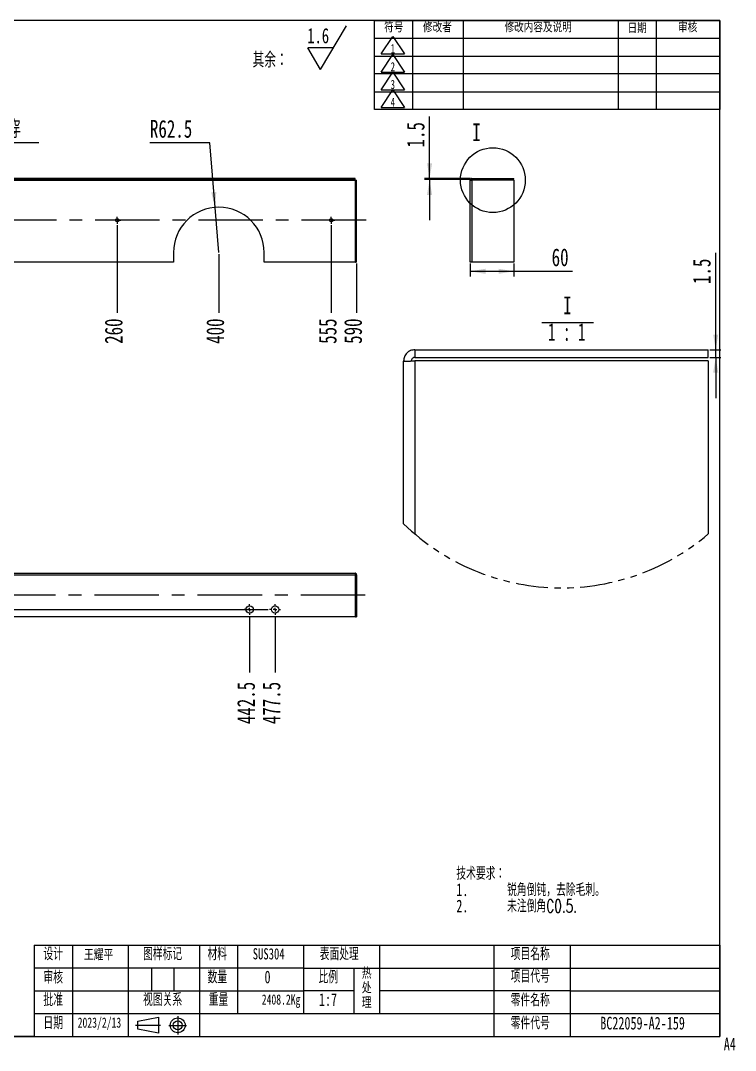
# Model space of a CAD drawing. Extents: x 25 to 295, y 2 to 205.
# Drawn here: x 154.3 to 295.1, y 2.3 to 205 of the extents above; entities that cross this region are included whole.
import ezdxf

# ---------------------------------------------------------------- set-up
doc = ezdxf.new("R2010")
doc.units = 0
doc.linetypes.add('CENTERX2', pattern=[20.32, 12.7, -2.54, 2.54, -2.54])
doc.linetypes.add('PHANTOM', pattern=[12.7, 6.35, -1.27, 1.27, -1.27, 1.27, -1.27])
doc.layers.get('0').update_dxf_attribs({"linetype": 'CONTINUOUS'})
for name, color, linetype in [('BOM', 7, 'CONTINUOUS'), ('CENTER', 52, 'CENTERX2'), ('FRAME', 7, 'CONTINUOUS'), ('NOTE', 7, 'CONTINUOUS'), ('SIZE', 5, 'CONTINUOUS')]:
    doc.layers.add(name, color=color, linetype=linetype)
doc.styles.add('SLDTEXTSTYLE0', font='TXT', dxfattribs={"width": 0.7, "bigfont": 'bigfont'})
doc.styles.add('SLDTEXTSTYLE1', font='TXT', dxfattribs={"width": 0.7})
doc.styles.add('SLDTEXTSTYLE2', font='TXT', dxfattribs={"width": 0.633333})
doc.styles.add('SLDTEXTSTYLE3', font='TXT', dxfattribs={"width": 0.62})
doc.dimstyles.new('SLDDIMSTYLE1', dxfattribs={"dimtxt": 3.5, "dimasz": 3, "dimexe": 0, "dimexo": 0.0625, "dimgap": 0.875, "dimtad": 0, "dimtih": 1, "dimtoh": 1, "dimdec": 3, "dimlfac": 7, "dimrnd": 1e-09, "dimzin": 12, "dimdsep": 46, "dimtxsty": 'SLDTEXTSTYLE1', "dimblk1": 'NONE', "dimblk2": 'NONE', "dimsah": 1, "dimcen": 0.09, "dimadec": 0, "dimazin": 0, "dimtfac": 1, "dimtdec": 3, "dimtofl": 0, "dimtmove": 0, "dimatfit": 3, "dimldrblk": 'NONE', "dimfxl": 1, "dimtolj": 1, "dimtzin": 12, "dimarcsym": 0})
doc.dimstyles.new('SLDDIMSTYLE2', dxfattribs={"dimtxt": 3.5, "dimasz": 3, "dimexe": 0, "dimexo": 0.0625, "dimgap": 0.875, "dimtad": 0, "dimtih": 1, "dimtoh": 1, "dimdec": 3, "dimlfac": 7, "dimrnd": 1e-09, "dimzin": 12, "dimdsep": 46, "dimtxsty": 'SLDTEXTSTYLE1', "dimsah": 1, "dimcen": 0, "dimadec": 0, "dimazin": 0, "dimtfac": 1, "dimtdec": 3, "dimtofl": 0, "dimtmove": 0, "dimatfit": 3, "dimfxl": 1, "dimtolj": 1, "dimtzin": 12, "dimarcsym": 0})
doc.dimstyles.new('SLDDIMSTYLE3', dxfattribs={"dimtxt": 3.5, "dimasz": 3, "dimexe": 0, "dimexo": 0.0625, "dimgap": 0.875, "dimtad": 0, "dimtih": 1, "dimtoh": 1, "dimdec": 1, "dimlfac": 7, "dimrnd": 1e-09, "dimzin": 12, "dimdsep": 46, "dimtxsty": 'SLDTEXTSTYLE1', "dimblk1": 'NONE', "dimsah": 1, "dimcen": 0, "dimadec": 0, "dimazin": 0, "dimtfac": 1, "dimtdec": 3, "dimtmove": 0, "dimatfit": 3, "dimldrblk": 'NONE', "dimfxl": 1, "dimtolj": 1, "dimtzin": 12, "dimarcsym": 0})
doc.dimstyles.new('SLDDIMSTYLE5', dxfattribs={"dimtxt": 3.5, "dimasz": 3, "dimexe": 0, "dimexo": 0.0625, "dimgap": 0.875, "dimtad": 2, "dimdec": 3, "dimlfac": 7, "dimrnd": 1e-09, "dimzin": 12, "dimdsep": 46, "dimtxsty": 'SLDTEXTSTYLE1', "dimsah": 1, "dimcen": 0.09, "dimadec": 0, "dimazin": 0, "dimtfac": 1, "dimtdec": 3, "dimtmove": 0, "dimatfit": 0, "dimfxl": 1, "dimtolj": 1, "dimtzin": 12, "dimarcsym": 0})
doc.dimstyles.new('SLDDIMSTYLE6', dxfattribs={"dimtxt": 3.5, "dimasz": 3, "dimexe": 0, "dimexo": 0.0625, "dimgap": 0.875, "dimtad": 2, "dimdec": 3, "dimlfac": 7, "dimrnd": 1e-09, "dimzin": 12, "dimdsep": 46, "dimtxsty": 'SLDTEXTSTYLE1', "dimsah": 1, "dimcen": 0.09, "dimadec": 0, "dimazin": 0, "dimtfac": 1, "dimtdec": 3, "dimtofl": 0, "dimtmove": 0, "dimatfit": 3, "dimfxl": 1, "dimtolj": 1, "dimtzin": 12, "dimarcsym": 0})
doc.dimstyles.new('SLDDIMSTYLE7', dxfattribs={"dimtxt": 3.5, "dimasz": 3, "dimexe": 0, "dimexo": 0.0625, "dimgap": 0.875, "dimtad": 2, "dimdec": 3, "dimrnd": 1e-09, "dimzin": 12, "dimdsep": 46, "dimtxsty": 'SLDTEXTSTYLE1', "dimsah": 1, "dimcen": 0.09, "dimadec": 0, "dimazin": 0, "dimtfac": 1, "dimtdec": 3, "dimtmove": 0, "dimatfit": 0, "dimfxl": 1, "dimtolj": 1, "dimtzin": 12, "dimarcsym": 0})

# ---------------------------------------------------------------- blocks, each defined once
blk = doc.blocks.new('SW_NOTE_0')
at = {"layer": 'NOTE', "color": 0, "char_height": 2.5, "attachment_point": 1}
for s, insert, style in [('技术要求：', (0, 3.22), 'SLDTEXTSTYLE0'), ('锐角倒钝，去除毛刺。', (10, 0.02), 'SLDTEXTSTYLE0'), ('1.', (0, 0.02), 'SLDTEXTSTYLE1'), ('2.', (0, -3.18), 'SLDTEXTSTYLE1'), ('未注倒角C0.5.', (10, -3.18), 'SLDTEXTSTYLE0')]:
    blk.add_mtext(s, dxfattribs=dict(at, insert=insert, style=style))
blk = doc.blocks.new('SW_NOTE_0_1')
at = {"layer": 'NOTE', "color": 0}
for p, q in [((13.41, 0.49), (18.47, 9.06)), ((13.41, 0.49), (10.89, 4.78)), ((15.94, 4.78), (10.89, 4.78))]:
    blk.add_line(p, q, dxfattribs=at)
at = {"layer": 'NOTE', "color": 0, "char_height": 3, "attachment_point": 1}
for s, insert, style in [('1.6', (10.78, 8.64), 'SLDTEXTSTYLE1'), ('其余：', (0, 3.87), 'SLDTEXTSTYLE0')]:
    blk.add_mtext(s, dxfattribs=dict(at, insert=insert, style=style))
blk = doc.blocks.new('SW_NOTE_0_2')
at = {"layer": 'BOM', "color": 0, "char_height": 2.2, "attachment_point": 2, "style": 'SLDTEXTSTYLE0'}
for s, insert in [('热', (1.27, 2.84)), ('处', (1.27, -0.06)), ('理', (1.27, -2.96))]:
    blk.add_mtext(s, dxfattribs=dict(at, insert=insert))
blk = doc.blocks.new('SW_SYMBOL_T__1')
at = {"layer": 'BOM', "color": 0}
for p, q in [((-300, 0), (800, 1650)), ((800, 1650), (1900, 0)), ((-300, 0), (1900, 0))]:
    blk.add_line(p, q, dxfattribs=at)
at = {"layer": 'BOM', "color": 0, "insert": (800, 500), "char_height": 859, "attachment_point": 5, "style": 'SLDTEXTSTYLE1'}
blk.add_mtext('1', dxfattribs=at)
blk = doc.blocks.new('SW_SYMBOL_T__2')
at = {"layer": 'BOM', "color": 0}
for p, q in [((-300, 0), (800, 1650)), ((800, 1650), (1900, 0)), ((-300, 0), (1900, 0))]:
    blk.add_line(p, q, dxfattribs=at)
at = {"layer": 'BOM', "color": 0, "insert": (800, 500), "char_height": 859, "attachment_point": 5, "style": 'SLDTEXTSTYLE1'}
blk.add_mtext('2', dxfattribs=at)
blk = doc.blocks.new('SW_SYMBOL_T__3')
at = {"layer": 'BOM', "color": 0}
for p, q in [((-300, 0), (800, 1650)), ((800, 1650), (1900, 0)), ((-300, 0), (1900, 0))]:
    blk.add_line(p, q, dxfattribs=at)
at = {"layer": 'BOM', "color": 0, "insert": (800, 500), "char_height": 859, "attachment_point": 5, "style": 'SLDTEXTSTYLE1'}
blk.add_mtext('3', dxfattribs=at)
blk = doc.blocks.new('SW_SYMBOL_T__4')
at = {"layer": 'BOM', "color": 0}
for p, q in [((-300, 0), (800, 1650)), ((800, 1650), (1900, 0)), ((-300, 0), (1900, 0))]:
    blk.add_line(p, q, dxfattribs=at)
at = {"layer": 'BOM', "color": 0, "insert": (800, 500), "char_height": 859, "attachment_point": 5, "style": 'SLDTEXTSTYLE1'}
blk.add_mtext('4', dxfattribs=at)
blk = doc.blocks.new('_D_5')
at = {"layer": 'SIZE', "transparency": 16777216}
blk.add_line((173.34, 164.71), (173.34, 147.48), dxfattribs=at)
at = {"layer": 'SIZE', "transparency": 16777216, "insert": (170.87, 141.37), "char_height": 3.5, "attachment_point": 1, "rotation": 90, "style": 'SLDTEXTSTYLE1'}
blk.add_mtext('260', dxfattribs=at)
blk = doc.blocks.new('_NONE')
blk = doc.blocks.new('_D_6')
at = {"layer": 'SIZE', "transparency": 16777216}
blk.add_line((193.34, 159.04), (193.34, 147.48), dxfattribs=at)
at = {"layer": 'SIZE', "transparency": 16777216, "insert": (190.87, 141.37), "char_height": 3.5, "attachment_point": 1, "rotation": 90, "style": 'SLDTEXTSTYLE1'}
blk.add_mtext('400', dxfattribs=at)
blk = doc.blocks.new('_D_7')
at = {"layer": 'SIZE', "transparency": 16777216}
blk.add_line((215.48, 164.71), (215.48, 147.48), dxfattribs=at)
at = {"layer": 'SIZE', "transparency": 16777216, "insert": (213.01, 141.37), "char_height": 3.5, "attachment_point": 1, "rotation": 90, "style": 'SLDTEXTSTYLE1'}
blk.add_mtext('555', dxfattribs=at)
blk = doc.blocks.new('_D_8')
at = {"layer": 'SIZE', "transparency": 16777216}
blk.add_line((220.48, 157.18), (220.48, 147.48), dxfattribs=at)
at = {"layer": 'SIZE', "transparency": 16777216, "insert": (218.01, 141.37), "char_height": 3.5, "attachment_point": 1, "rotation": 90, "style": 'SLDTEXTSTYLE1'}
blk.add_mtext('590', dxfattribs=at)
blk = doc.blocks.new('_D_14')
at = {"layer": 'SIZE', "transparency": 16777216}
for p, q in [((191.54, 180.93), (179.77, 180.93)), ((192.6, 168.23), (191.54, 180.93)), ((193.34, 159.34), (192.6, 168.23))]:
    blk.add_line(p, q, dxfattribs=at)
blk.add_solid([(192.6, 168.23), (192.85, 171.27), (191.85, 171.18)], dxfattribs=at)
at = {"layer": 'SIZE', "transparency": 16777216, "insert": (179.77, 185.45), "char_height": 3.5, "attachment_point": 1, "style": 'SLDTEXTSTYLE1'}
blk.add_mtext('R62.5', dxfattribs=at)
blk = doc.blocks.new('_D_15')
at = {"layer": 'SIZE', "transparency": 16777216}
for p, q in [((136.02, 165.96), (125.95, 181)), ((125.95, 181), (157.88, 181)), ((136.38, 165.43), (136.02, 165.96))]:
    blk.add_line(p, q, dxfattribs=at)
blk.add_solid([(136.02, 165.96), (134.76, 168.73), (133.93, 168.17)], dxfattribs=at)
at = {"layer": 'SIZE', "transparency": 16777216, "char_height": 3.5, "attachment_point": 1}
for s, insert, style in [('5 x', (127.54, 185.38), 'SLDTEXTSTYLE2'), ('%%c', (135.68, 185.38), 'SLDTEXTSTYLE1'), ('4.5 贯穿', (141.52, 185.38), 'SLDTEXTSTYLE0')]:
    blk.add_mtext(s, dxfattribs=dict(at, insert=insert, style=style))
blk = doc.blocks.new('SW_CENTERMARKSYMBOL_1')
at = {"layer": 'CENTER', "color": 0}
for p, q in [((-0.36, 0), (-0.68, 0)), ((0, 0), (-0.36, 0)), ((0, 0.36), (0, 0.68)), ((0, 0), (0, 0.36)), ((0, 0), (0, -0.36)), ((0, 0), (0.36, 0)), ((0.36, 0), (0.68, 0)), ((0, -0.36), (0, -0.68))]:
    blk.add_line(p, q, dxfattribs=at)
blk = doc.blocks.new('SW_CENTERMARKSYMBOL_4')
at = {"layer": 'CENTER', "color": 0}
for p, q in [((-0.36, 0), (-0.68, 0)), ((0, 0), (-0.36, 0)), ((0, 0.36), (0, 0.68)), ((0, 0), (0, 0.36)), ((0, 0), (0, -0.36)), ((0, 0), (0.36, 0)), ((0.36, 0), (0.68, 0)), ((0, -0.36), (0, -0.68))]:
    blk.add_line(p, q, dxfattribs=at)
blk = doc.blocks.new('_D_21')
at = {"layer": 'SIZE', "transparency": 16777216}
blk.add_line((199.41, 87.7), (199.41, 76.7), dxfattribs=at)
at = {"layer": 'SIZE', "transparency": 16777216, "insert": (196.94, 66.51), "char_height": 3.5, "attachment_point": 1, "rotation": 90, "style": 'SLDTEXTSTYLE1'}
blk.add_mtext('442.5', dxfattribs=at)
blk = doc.blocks.new('_D_22')
at = {"layer": 'SIZE', "transparency": 16777216}
blk.add_line((204.41, 87.7), (204.41, 76.7), dxfattribs=at)
at = {"layer": 'SIZE', "transparency": 16777216, "insert": (201.94, 66.51), "char_height": 3.5, "attachment_point": 1, "rotation": 90, "style": 'SLDTEXTSTYLE1'}
blk.add_mtext('477.5', dxfattribs=at)
blk = doc.blocks.new('_D_24')
at = {"layer": 'SIZE', "transparency": 16777216}
for p, q in [((42.04, 87.81), (37.04, 87.81)), ((42.04, 87.81), (47.04, 89.07)), ((47.04, 89.07), (203.04, 89.07))]:
    blk.add_line(p, q, dxfattribs=at)
at = {"layer": 'SIZE', "transparency": 16777216, "insert": (32.97, 90.29), "char_height": 3.5, "attachment_point": 1, "style": 'SLDTEXTSTYLE1'}
blk.add_mtext('20', dxfattribs=at)
blk = doc.blocks.new('SW_CENTERMARKSYMBOL_9')
at = {"layer": 'CENTER', "color": 0}
for p, q in [((-0.71, 0), (-1.07, 0)), ((0, 0), (-0.36, 0)), ((0, 0.71), (0, 1.07)), ((0, 0), (0, 0.36)), ((0, 0), (0, -0.36)), ((0, 0), (0.36, 0)), ((0.71, 0), (1.07, 0)), ((0, -0.71), (0, -1.07))]:
    blk.add_line(p, q, dxfattribs=at)
blk = doc.blocks.new('SW_CENTERMARKSYMBOL_10')
at = {"layer": 'CENTER', "color": 0}
for p, q in [((-0.71, 0), (-1.07, 0)), ((0, 0), (-0.36, 0)), ((0, 0.71), (0, 1.07)), ((0, 0), (0, 0.36)), ((0, 0), (0, -0.36)), ((0, 0), (0.36, 0)), ((0.71, 0), (1.07, 0)), ((0, -0.71), (0, -1.07))]:
    blk.add_line(p, q, dxfattribs=at)
blk = doc.blocks.new('_D_26')
at = {"layer": 'SIZE', "transparency": 16777216}
for p, q in [((234.84, 173.91), (234.84, 186.13)), ((242.88, 173.91), (233.84, 173.91)), ((242.88, 173.69), (233.84, 173.69)), ((234.84, 173.69), (234.84, 173.91)), ((234.84, 173.69), (234.84, 165.69))]:
    blk.add_line(p, q, dxfattribs=at)
for points in [[(234.84, 173.91), (235.34, 176.91), (234.34, 176.91)], [(234.84, 173.69), (234.34, 170.69), (235.34, 170.69)]]:
    blk.add_solid(points, dxfattribs=at)
at = {"layer": 'SIZE', "transparency": 16777216, "insert": (230.33, 180.02), "char_height": 3.5, "attachment_point": 1, "rotation": 90, "style": 'SLDTEXTSTYLE1'}
blk.add_mtext('1.5', dxfattribs=at)
blk = doc.blocks.new('_D_27')
at = {"layer": 'SIZE', "transparency": 16777216}
for p, q in [((242.86, 157.18), (242.86, 154.65)), ((251.43, 157.18), (251.43, 154.65)), ((242.86, 155.65), (251.43, 155.65)), ((251.43, 155.65), (262.96, 155.65))]:
    blk.add_line(p, q, dxfattribs=at)
for points in [[(242.86, 155.65), (245.86, 155.15), (245.86, 156.15)], [(251.43, 155.65), (248.43, 156.15), (248.43, 155.15)]]:
    blk.add_solid(points, dxfattribs=at)
at = {"layer": 'SIZE', "transparency": 16777216, "insert": (258.88, 160.16), "char_height": 3.5, "attachment_point": 1, "style": 'SLDTEXTSTYLE1'}
blk.add_mtext('60', dxfattribs=at)
blk = doc.blocks.new('_D_28')
at = {"layer": 'SIZE', "transparency": 16777216}
for p, q in [((291.19, 140.21), (291.19, 159.26)), ((290.02, 140.21), (292.19, 140.21)), ((291.19, 138.71), (291.19, 140.21)), ((290.02, 138.71), (292.19, 138.71)), ((291.19, 138.71), (291.19, 130.71))]:
    blk.add_line(p, q, dxfattribs=at)
for points in [[(291.19, 140.21), (291.69, 143.21), (290.69, 143.21)], [(291.19, 138.71), (290.69, 135.71), (291.69, 135.71)]]:
    blk.add_solid(points, dxfattribs=at)
at = {"layer": 'SIZE', "transparency": 16777216, "insert": (286.68, 153.15), "char_height": 3.5, "attachment_point": 1, "rotation": 90, "style": 'SLDTEXTSTYLE1'}
blk.add_mtext('1.5', dxfattribs=at)
blk = doc.blocks.new('SW_NOTE_0_3')
at = {"color": 0, "linetype": 'Continuous'}
blk.add_line((-4.07, -0.57), (6.11, -0.57), dxfattribs=at)
at = {"color": 0, "linetype": 'Continuous', "char_height": 3.5, "attachment_point": 2}
for s, insert, style in [('I', (0.98, 4.51), 'SLDTEXTSTYLE1'), ('1 : 1', (0.85, -0.71), 'SLDTEXTSTYLE3')]:
    blk.add_mtext(s, dxfattribs=dict(at, insert=insert, style=style))

msp = doc.modelspace()

# ---------------------------------------------------------------- linework, layer by layer
at = {"color": 7, "linetype": 'Continuous'}
for p, q in [((220.1677627, 173.90755419), (52.22693607, 173.90755419)), ((220.1677627, 173.69326848), (52.22693607, 173.69326848)), ((52.23114938, 173.58803991), (220.16354938, 173.58803991)), ((220.16354938, 173.58803991), (220.16354938, 157.47898276)), ((220.1677627, 173.69326848), (220.1677627, 173.90755419)), ((220.26877796, 157.47898276), (220.26877796, 173.59225322)), ((220.26877796, 173.59225322), (220.48306367, 173.59225322)), ((220.48306367, 157.47898276), (220.48306367, 173.59225322)), ((242.86069769, 157.47898276), (242.86069769, 173.58803991)), ((243.18021198, 173.90755419), (243.18021198, 173.69326848)), ((243.18021198, 173.90755419), (251.43212627, 173.90755419)), ((243.18021198, 173.69326848), (251.43212627, 173.69326848)), ((243.18021198, 173.59225322), (243.18021198, 157.47898276)), ((251.43212627, 173.59225322), (243.18021198, 173.59225322)), ((251.43212627, 173.69326848), (251.43212627, 173.90755419)), ((251.43212627, 173.59225322), (251.43212627, 157.47898276)), ((184.4116351, 159.33612562), (184.4116351, 157.47898276)), ((202.26877796, 157.47898276), (202.26877796, 159.33612562)), ((184.4116351, 157.47898276), (87.98306367, 157.47898276)), ((220.16354938, 157.47898276), (202.26877796, 157.47898276)), ((220.16354938, 157.47898276), (220.26877796, 157.47898276)), ((220.48306367, 157.47898276), (220.26877796, 157.47898276)), ((243.18021198, 157.47898276), (242.86069769, 157.47898276)), ((251.43212627, 157.47898276), (243.18021198, 157.47898276)), ((231.95880413, 140.20868231), (231.95880413, 138.70868299)), ((231.95880413, 140.20868231), (289.72220182, 140.20868231)), ((289.72220182, 138.70868299), (289.72220182, 140.20868231)), ((229.72220316, 105.9741604), (229.72220316, 137.97208134)), ((231.95880413, 138.70868299), (289.72220182, 138.70868299)), ((231.95880413, 138.00157446), (231.95880413, 103.94351583)), ((289.72220182, 138.00157446), (231.95880413, 138.00157446)), ((289.72220182, 138.00157446), (289.72220182, 103.94351769)), ((52.22693607, 95.89218078), (220.1677627, 95.89218078)), ((52.23114938, 96.21169506), (220.16354938, 96.21169506)), ((220.1677627, 95.89218078), (220.1677627, 87.64026649)), ((220.48306367, 95.89218078), (220.26877796, 95.89218078)), ((220.26877796, 95.89218078), (220.26877796, 87.64026649)), ((220.48306367, 95.89218078), (220.48306367, 87.64026649)), ((220.1677627, 87.64026649), (52.22693607, 87.64026649)), ((220.26877796, 87.64026649), (220.48306367, 87.64026649))]:
    msp.add_line(p, q, dxfattribs=at)
at = {"color": 179, "linetype": 'Continuous'}
for p, q in [((177.39319769, 8.03540974), (181.45624628, 8.80950413)), ((181.45624628, 8.80950413), (181.45624628, 5.69433961)), ((185.2472425, 9.02357553), (185.2472425, 5.42408684)), ((181.85615682, 7.22383119), (176.94095682, 7.22383119)), ((177.39319769, 6.468434), (177.39319769, 8.03540974)), ((181.45624628, 5.69433961), (177.39319769, 6.468434)), ((183.51265727, 7.22383119), (186.98182772, 7.22383119))]:
    msp.add_line(p, q, dxfattribs=at)
at = {"color": 7, "linetype": 'Continuous'}
for centre, radius in [((247.30616912, 173.59225322), 6.37934141), ((173.34020653, 165.69326848), 0.32142857), ((215.48306367, 165.69326848), 0.32142857), ((199.4116351, 89.06883792), 0.71428571), ((204.4116351, 89.06883792), 0.71428571)]:
    msp.add_circle(centre, radius, dxfattribs=at)
at = {"color": 179, "linetype": 'Continuous'}
for radius in [1.46614302, 0.87169867]:
    msp.add_circle((185.2472425, 7.22383119), radius, dxfattribs=at)
at = {"color": 7, "linetype": 'Continuous'}
msp.add_arc((193.34020653, 159.33612562), 8.92857143, 0, 180, dxfattribs=at)
at = {"color": 7, "linetype": 'PHANTOM'}
msp.add_arc((260.84050221, 138.00157054), 44.65538642, 225.8248324622, 310.2984052858, dxfattribs=at)
at = {"color": 7, "linetype": 'Continuous'}
for points, knots in [([(220.16354938, 173.58803991), (220.1642516, 173.61558868), (220.16495382, 173.64296782), (220.16635826, 173.68192767), (220.16706048, 173.69326848), (220.1677627, 173.69326848)], [0, 0, 0, 0, 0.5, 0.5, 1, 1, 1, 1]), ([(220.26877796, 173.59225322), (220.26877796, 173.591551), (220.25743715, 173.59084878), (220.21847729, 173.58944434), (220.19109816, 173.58874212), (220.16354938, 173.58803991)], [0, 0, 0, 0, 0.5, 0.5, 1, 1, 1, 1]), ([(243.18021198, 173.90755419), (243.13838766, 173.90755419), (243.09657979, 173.89923809), (243.01929852, 173.86722714), (242.98385552, 173.84354489), (242.924707, 173.78439636), (242.90102475, 173.74895336), (242.8690138, 173.67167209), (242.86069769, 173.62986423), (242.86069769, 173.58803991)], [0, 0, 0, 0, 0.25, 0.25, 0.5, 0.5, 0.75, 0.75, 1, 1, 1, 1]), ([(242.86069769, 173.58803991), (242.86069769, 173.58839102), (242.8690138, 173.58874212), (242.90102475, 173.58944434), (242.924707, 173.58979545), (242.98385552, 173.59049767), (243.01929852, 173.59084878), (243.09657979, 173.591551), (243.13838766, 173.59190211), (243.18021198, 173.59225322)], [0, 0, 0, 0, 0.25, 0.25, 0.5, 0.5, 0.75, 0.75, 1, 1, 1, 1]), ([(243.18021198, 173.69326848), (243.1526632, 173.69326848), (243.12528407, 173.68192767), (243.08632422, 173.64296782), (243.07498341, 173.61558868), (243.07498341, 173.58803991)], [0, 0, 0, 0, 0.5, 0.5, 1, 1, 1, 1]), ([(231.95880413, 140.20868231), (231.66572613, 140.1750618), (231.07957148, 140.10782094), (230.34027364, 139.59061136), (229.82305943, 138.85131533), (229.75582194, 138.26515947), (229.72220316, 137.97208134)], [0, 0, 0, 0, 0.2500004747, 0.4999998076, 0.7499997335, 1, 1, 1, 1]), ([(229.72220316, 137.97208134), (229.77894651, 137.97475586), (229.99715056, 137.98504059), (230.45758711, 137.98642118), (231.14630284, 137.99535543), (231.6734926, 137.99939064), (231.95880413, 138.00157446)], [0, 0, 0, 0, 0.0761813769, 0.2929521233, 0.6173504823, 1, 1, 1, 1]), ([(231.95880413, 138.70868299), (231.86228205, 138.6976096), (231.66923864, 138.67546292), (231.4257587, 138.50512631), (231.25541746, 138.26164816), (231.23327413, 138.06860355), (231.22220248, 137.97208134)], [0, 0, 0, 0, 0.2500006738, 0.4999994159, 0.7499999584, 1, 1, 1, 1]), ([(220.16354938, 96.21169506), (220.16390049, 96.21169506), (220.1642516, 96.20337896), (220.16495382, 96.17136801), (220.16530493, 96.14768576), (220.16600715, 96.08853724), (220.16635826, 96.05309424), (220.16706048, 95.97581297), (220.16741159, 95.9340051), (220.1677627, 95.89218078)], [0, 0, 0, 0, 0.25, 0.25, 0.5, 0.5, 0.75, 0.75, 1, 1, 1, 1]), ([(220.48306367, 95.89218078), (220.48306367, 95.9340051), (220.47474757, 95.97581297), (220.44273662, 96.05309424), (220.41905436, 96.08853724), (220.35990584, 96.14768576), (220.32446284, 96.17136801), (220.24718157, 96.20337896), (220.20537371, 96.21169506), (220.16354938, 96.21169506)], [0, 0, 0, 0, 0.25, 0.25, 0.5, 0.5, 0.75, 0.75, 1, 1, 1, 1]), ([(220.26877796, 95.89218078), (220.26877796, 95.91972955), (220.25743715, 95.94710869), (220.21847729, 95.98606854), (220.19109816, 95.99740935), (220.16354938, 95.99740935)], [0, 0, 0, 0, 0.5, 0.5, 1, 1, 1, 1])]:
    msp.add_open_spline(points, degree=3, knots=knots, dxfattribs=at)
at = {"layer": 'CENTER', "linetype": 'CENTERX2'}
for p, q in [((222.32541319, 165.69326848), (125.24785701, 165.69326848)), ((222.16565604, 91.92598078), (50.22904273, 91.92598078))]:
    msp.add_line(p, q, dxfattribs=at)
at = {"layer": 'FRAME'}
for p, q in [((292, 205), (25, 205)), ((224, 205), (292, 205)), ((224, 187.5), (224, 205)), ((231.5, 205), (231.5, 187.5)), ((241.5, 187.5), (241.5, 205)), ((272, 205), (272, 187.5)), ((279.5, 187.5), (279.5, 205)), ((292, 205), (292, 187.5)), ((292, 5), (292, 205)), ((292, 201.5), (224, 201.5)), ((224, 198), (292, 198)), ((292, 194.5), (224, 194.5)), ((224, 191), (292, 191)), ((292, 187.5), (224, 187.5)), ((157, 23), (157, 5)), ((157, 23), (210, 23)), ((164.5, 23), (164.5, 5)), ((175.5, 23), (175.5, 5)), ((189.5, 23), (189.5, 5)), ((197, 23), (197, 9.5)), ((210, 23), (292, 23)), ((210, 23), (210, 9.5)), ((225, 23), (225, 9.5)), ((247.5, 23), (247.5, 5)), ((262.5, 23), (262.5, 5)), ((292, 23), (292, 5)), ((157, 18.6), (157, 5)), ((210, 18.5), (157, 18.5)), ((180.1, 18.5), (180.1, 14)), ((184.5, 18.5), (184.5, 14)), ((210, 18.5), (292, 18.5)), ((220, 9.5), (220, 18.5)), ((157, 14), (210, 14)), ((220, 14), (210, 14)), ((262.5, 14), (225, 14)), ((262.5, 14), (292, 14)), ((210, 9.5), (157, 9.5)), ((292, 9.5), (210, 9.5)), ((25, 5), (292, 5)), ((157, 5), (103.4, 5)), ((157, 5), (292, 5))]:
    msp.add_line(p, q, dxfattribs=at)

# ---------------------------------------------------------------- block references
at = {"color": 7, "linetype": 'Continuous'}
msp.add_blockref('SW_NOTE_0_3', (261.00613183, 146.17557568), dxfattribs=at)
at = {"layer": 'BOM', "xscale": 0.002094545454545455, "yscale": 0.002094545454545455, "zscale": 0.002094545454545455}
for name, p in [('SW_SYMBOL_T__1', (225.92628375, 198.43422699)), ('SW_SYMBOL_T__2', (225.92628375, 194.864918)), ('SW_SYMBOL_T__3', (225.92628375, 191.36100845)), ('SW_SYMBOL_T__4', (225.92628375, 187.88907103))]:
    msp.add_blockref(name, p, dxfattribs=at)
at = {"layer": 'BOM'}
msp.add_blockref('SW_NOTE_0_2', (221.18679009, 15.76592538), dxfattribs=at)
at = {"layer": 'CENTER'}
for name, p in [('SW_CENTERMARKSYMBOL_1', (173.34020653, 165.69326848)), ('SW_CENTERMARKSYMBOL_4', (215.48306367, 165.69326848)), ('SW_CENTERMARKSYMBOL_9', (199.4116351, 89.06883792)), ('SW_CENTERMARKSYMBOL_10', (204.4116351, 89.06883792))]:
    msp.add_blockref(name, p, dxfattribs=at)
at = {"layer": 'NOTE'}
for name, p in [('SW_NOTE_0_1', (199.98215814, 194.89026419)), ('SW_NOTE_0', (240.10988737, 35.15003161))]:
    msp.add_blockref(name, p, dxfattribs=at)

# ---------------------------------------------------------------- texts
at = {"color": 7, "linetype": 'Continuous', "insert": (243.25264682, 184.7834007), "char_height": 3.5, "attachment_point": 1, "style": 'SLDTEXTSTYLE1'}
msp.add_mtext('I', dxfattribs=at)
at = {"layer": 'BOM'}
for s, insert, char_height, attachment_point, style in [('符号', (227.77805645, 204.69180139), 2, 2, 'SLDTEXTSTYLE0'), ('修改者', (236.38703651, 204.69180139), 2, 2, 'SLDTEXTSTYLE0'), ('修改内容及说明', (256.22223241, 204.69180139), 2, 2, 'SLDTEXTSTYLE0'), ('审核', (285.66381937, 204.69798993), 2, 2, 'SLDTEXTSTYLE0'), ('日期', (275.71668937, 204.52982332), 2, 2, 'SLDTEXTSTYLE0'), ('设计', (160.71871309, 22.54574056), 2.5, 2, 'SLDTEXTSTYLE0'), ('王耀平', (169.66345358, 22.20818696), 2.2, 2, 'SLDTEXTSTYLE0'), ('图样标记', (182.27157078, 22.54574056), 2.5, 2, 'SLDTEXTSTYLE0'), ('材料', (193.03864103, 22.54574056), 2.5, 2, 'SLDTEXTSTYLE0'), ('SUS304', (203.15323163, 22.40477911), 2.2, 2, 'SLDTEXTSTYLE1'), ('表面处理', (217.05520639, 22.54574056), 2.5, 2, 'SLDTEXTSTYLE0'), ('项目名称', (254.67370883, 22.54574056), 2.5, 2, 'SLDTEXTSTYLE0'), ('数量', (193.03864103, 18.00344426), 2.5, 2, 'SLDTEXTSTYLE0'), ('项目代号', (254.67370883, 18.1210044), 2.5, 2, 'SLDTEXTSTYLE0'), ('审核', (160.71871309, 17.95556317), 2.5, 2, 'SLDTEXTSTYLE0'), ('0', (202.92960591, 18.00344438), 2.5, 2, 'SLDTEXTSTYLE1'), ('比例', (214.89623489, 17.98461489), 2.5, 2, 'SLDTEXTSTYLE0'), ('批准', (160.71871309, 13.5049156), 2.5, 2, 'SLDTEXTSTYLE0'), ('视图关系', (182.27157078, 13.55230377), 2.5, 2, 'SLDTEXTSTYLE0'), ('重量', (193.26825797, 13.55230377), 2.5, 2, 'SLDTEXTSTYLE0'), ('2408.2Kg', (209.40986057, 13.31716498), 2, 3, 'SLDTEXTSTYLE1'), ('1:7', (214.84241534, 13.55230388), 2.5, 2, 'SLDTEXTSTYLE1'), ('零件名称', (254.67370883, 13.45176132), 2.5, 2, 'SLDTEXTSTYLE0'), ('日期', (160.71871309, 8.96808789), 2.5, 2, 'SLDTEXTSTYLE0'), ('2023/2/13', (169.82500028, 8.76738504), 2, 2, 'SLDTEXTSTYLE1'), ('零件代号', (254.67370883, 8.91102952), 2.5, 2, 'SLDTEXTSTYLE0'), ('BC22059-A2-159', (276.78777661, 8.91102964), 2.5, 2, 'SLDTEXTSTYLE1'), ('A4', (293.96720531, 4.79477106), 2.5, 2, 'SLDTEXTSTYLE1')]:
    msp.add_mtext(s, dxfattribs=dict(at, insert=insert, char_height=char_height, attachment_point=attachment_point, style=style))

# ---------------------------------------------------------------- dimensions: what is measured, and where the dimension line sits
at = {"layer": 'SIZE'}
for base, p1, p2, dimstyle, picture, middle in [((234.84313214, 173.90755419), (243.18021198, 173.69326848), (243.18021198, 173.90755419), 'SLDDIMSTYLE5', '_D_26', (234.84313214, 183.07413285)), ((291.1873929, 140.20868126), (289.72220227, 138.70868126), (289.72220227, 140.20868126), 'SLDDIMSTYLE7', '_D_28', (291.1873929, 156.20868126))]:
    dim = msp.add_linear_dim(base=base, p1=p1, p2=p2, angle=90, dimstyle=dimstyle, dxfattribs=at)
    dim.commit()
    dim.dimension.update_dxf_attribs({"geometry": picture, "text_midpoint": middle, "dimtype": 160})
dim = msp.add_diameter_dim_2p(p1=(136.37619743, 165.42619227), p2=(136.01850134, 165.96034469), text='5 x <> 贯穿\\P', dimstyle='SLDDIMSTYLE3', dxfattribs=at)
dim.commit()
dim.dimension.update_dxf_attribs({"geometry": '_D_15', "text_midpoint": (142.71021159, 182.97078117), "dimtype": 163})
dim = msp.add_radius_dim(center=(193.34020653, 159.33612562), mpoint=(192.59919997, 168.23389484), dimstyle='SLDDIMSTYLE2', dxfattribs=at)
dim.commit()
dim.dimension.update_dxf_attribs({"geometry": '_D_14', "text_midpoint": (184.86202314, 182.97078117), "dimtype": 164})
for feature_location, offset, dtype, origin, picture, middle in [((173.34020653, 165.01469705), (0, -17.53571429), 1, (136.19734938, 155.47898276), '_D_5', (173.34020653, 144.4237744)), ((215.48306367, 165.01469705), (0, -17.53571429), 1, (136.19734938, 155.47898276), '_D_7', (215.48306367, 144.4237744)), ((193.34020653, 159.33612562), (0, -11.85714286), 1, (136.19734938, 155.47898276), '_D_6', (193.34020653, 144.4237744)), ((220.48306367, 157.47898276), (0, -10), 1, (136.19734938, 155.47898276), '_D_8', (220.48306367, 144.4237744)), ((203.34020653, 89.06883792), (-166.296335, -1.25720425), 0, (50.22904273, 91.92598078), '_D_24', (35.00706603, 87.81163367)), ((199.4116351, 87.99740935), (0, -11.3018738), 1, (136.19734938, 85.64026649), '_D_21', (199.4116351, 71.60352193)), ((204.4116351, 87.99740935), (0, -11.3018738), 1, (136.19734938, 85.64026649), '_D_22', (204.4116351, 71.60352193))]:
    dim = msp.add_ordinate_dim(feature_location=feature_location, offset=offset, dtype=dtype, origin=origin, dimstyle='SLDDIMSTYLE1', dxfattribs=at)
    dim.commit()
    dim.dimension.update_dxf_attribs({"geometry": picture, "text_midpoint": middle})
dim = msp.add_linear_dim(base=(251.43212627, 155.64743828), p1=(242.86069769, 157.47898276), p2=(251.43212627, 157.47898276), dimstyle='SLDDIMSTYLE6', dxfattribs=at)
dim.commit()
dim.dimension.update_dxf_attribs({"geometry": '_D_27', "text_midpoint": (260.91870174, 155.64743828), "dimtype": 160})

doc.saveas('drawing.dxf')
